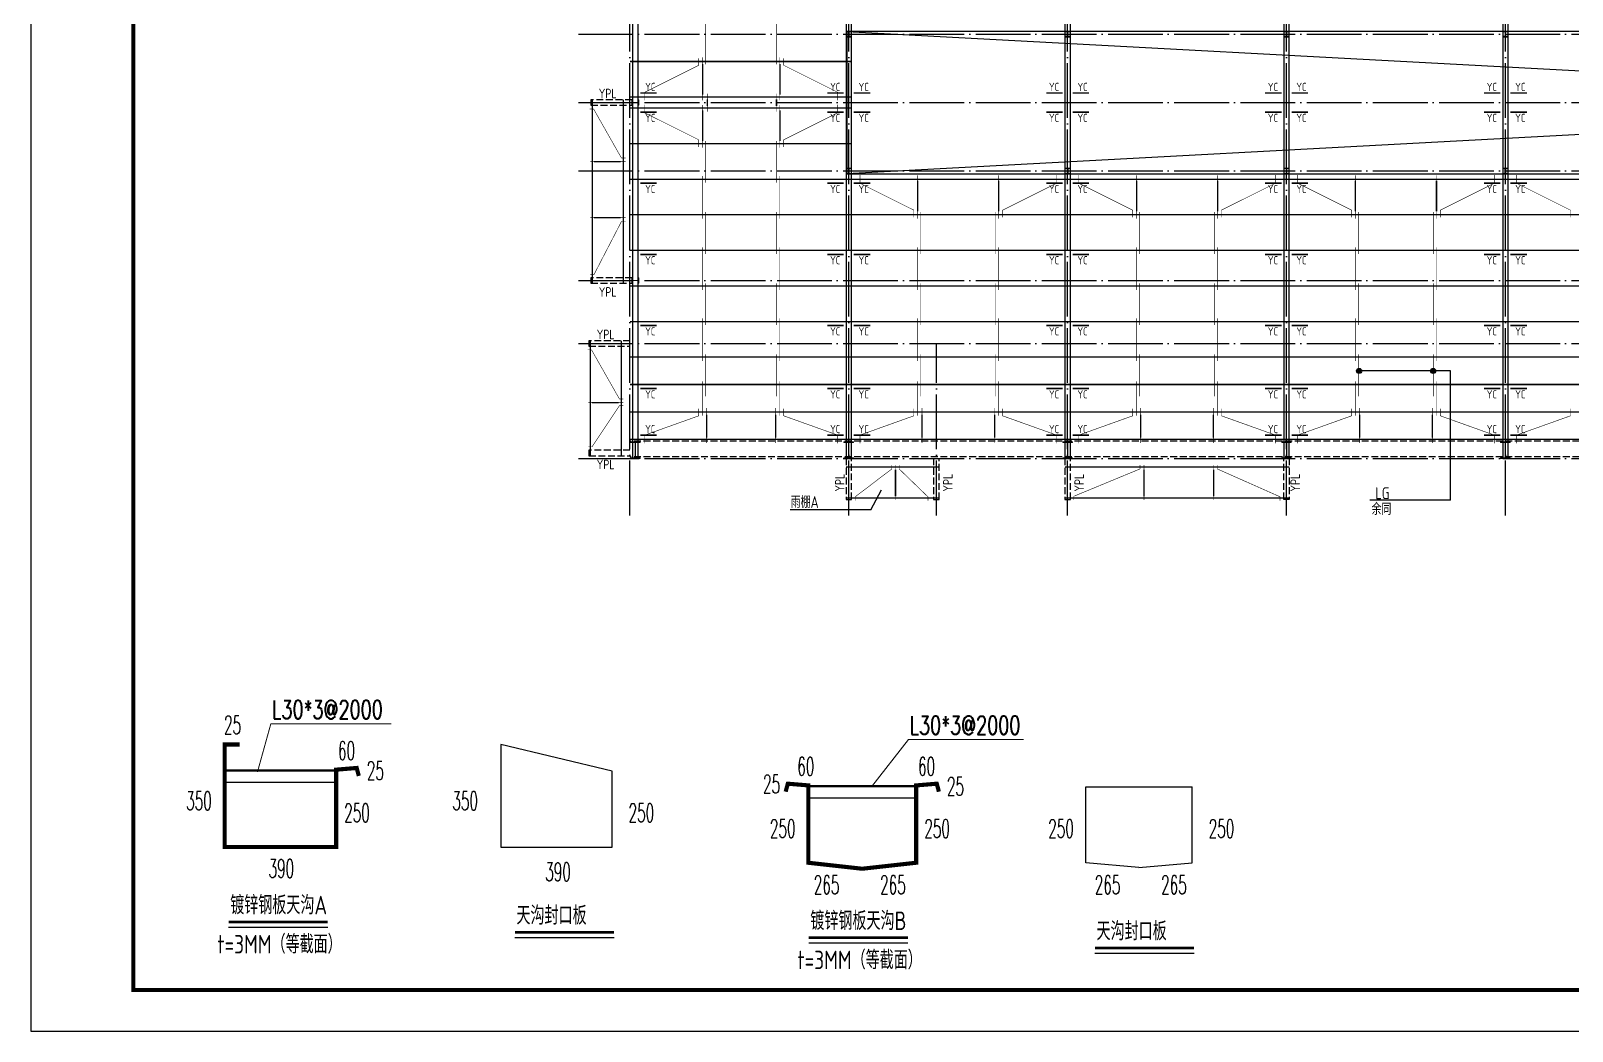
# Model space of a CAD drawing. Extents: x 19118 to 566552, y -1188739 to 92943.
# Drawn here: x 77812 to 134148, y -590067 to -553524 of the extents above; entities that cross this region are included whole.
import ezdxf

# ---------------------------------------------------------------- set-up
doc = ezdxf.new("R2010")
doc.units = 0
doc.header["$LTSCALE"] = 1000
doc.header["$MEASUREMENT"] = 0
doc.linetypes.add('DASH', pattern=[0.35, 0.25, -0.1])
doc.linetypes.add('DOTE', pattern=[2.42, 2, -0.2, 0.02, -0.2])
doc.layers.get('0').update_dxf_attribs({"linetype": 'CONTINUOUS'})
for name, color, linetype in [('10014', 2, 'CONTINUOUS'), ('AXIS', 3, 'CONTINUOUS'), ('D', 4, 'CONTINUOUS'), ('DOTE', 9, 'DOTE'), ('PUB_DIM', 3, 'CONTINUOUS'), ('PUB_TEXT', 7, 'CONTINUOUS'), ('PUB_TITLE', 4, 'CONTINUOUS'), ('TC', 151, 'CONTINUOUS'), ('TEXT', 7, 'CONTINUOUS'), ('WALL', 6, 'CONTINUOUS'), ('卫浴', 7, 'CONTINUOUS'), ('屋面隅撑', 1, 'CONTINUOUS'), ('构件号', 1, 'CONTINUOUS'), ('梁', 4, 'DASH'), ('檩条拉条', 253, 'CONTINUOUS'), ('钢柱', 3, 'CONTINUOUS')]:
    doc.layers.add(name, color=color, linetype=linetype)
for name, color, linetype, lineweight in [('柱_主零件_实线', 51, 'CONTINUOUS', 18), ('螺栓孔标注', 9, 'CONTINUOUS', 18), ('钢架', 63, 'CONTINUOUS', 25)]:
    doc.layers.add(name, color=color, linetype=linetype, lineweight=lineweight)
doc.styles.add('_HZTXT', font='atssdeng.shx', dxfattribs={"width": 0.8, "bigfont": 'atssdchn.shx'})
doc.styles.add('DIM_FONT', font='SIMPLEX.shx', dxfattribs={"width": 0.8})
doc.styles.add('TSSD_Rein', font='atssdeng.shx', dxfattribs={"width": 0.7, "bigfont": 'atssdchn.shx'})

msp = doc.modelspace()

# ---------------------------------------------------------------- hatches: boundary and pattern name
at = {"layer": 'PUB_DIM'}
for points in [[(126455.12, -565948.17, -1), (126267.41, -565948.17, -1)], [(129157.63, -565948.17, -1), (128969.92, -565948.17, -1)]]:
    msp.add_hatch(color=256, dxfattribs=at).paths.add_polyline_path(points)

# ---------------------------------------------------------------- linework, layer by layer
for p, q in [((116370.32, -583914.42), (116370.32, -581146.61)), ((116370.32, -581146.61), (120260.18, -581146.61)), ((120260.18, -583914.42), (120260.18, -581146.61)), ((118315.25, -584092.29), (116370.32, -583914.42)), ((118315.25, -584092.29), (120260.18, -583914.42)), ((88665.55, -586276.53), (85041.73, -586276.53)), ((99127.81, -586654.16), (95503.99, -586654.16)), ((109868.4, -586851.08), (106244.59, -586851.08)), ((120330.66, -587228.71), (116706.84, -587228.71))]:
    msp.add_line(p, q)
msp.add_lwpolyline([(195783.4, -553543.77), (107633.4, -553543.77), (107633.4, -558743.77), (195783.4, -558743.77)], close=True)
msp.add_lwpolyline([(94985.51, -579596.3), (94985.51, -583339.87), (99057.33, -583339.87), (99057.33, -580572.07), (94985.51, -579596.3)])
at = {"layer": '10014', "const_width": 50}
for points in [[(107808.4, -554643.77), (99708.4, -554643.77)], [(98338.14, -556043.77), (98338.14, -562743.77)], [(99469.92, -556043.77), (99469.92, -562743.77)], [(107808.4, -555943.77), (99708.4, -555943.77)], [(107808.4, -556343.77), (99708.4, -556343.77)], [(107808.4, -557643.77), (99708.4, -557643.77)], [(203708.4, -558943.77), (99708.4, -558943.77)], [(203708.4, -560243.77), (99708.4, -560243.77)], [(203708.4, -561543.77), (99708.4, -561543.77)], [(203708.4, -562843.77), (99708.4, -562843.77)], [(203708.4, -564143.77), (99708.4, -564143.77)], [(98263.14, -564843.77), (98263.14, -569043.77)], [(99394.91, -564843.77), (99394.91, -569043.77)], [(203708.4, -565443.77), (99708.4, -565443.77)], [(203708.4, -566443.77), (99708.4, -566443.77)], [(203708.4, -567443.77), (99708.4, -567443.77)], [(203708.4, -568443.77), (99708.4, -568443.77)], [(107608.4, -569457.25), (111008.4, -569457.25)], [(123808.4, -569457.25), (115608.4, -569457.25)], [(107608.4, -570589.03), (111008.4, -570589.03)], [(123808.4, -570589.03), (115608.4, -570589.03)]]:
    msp.add_lwpolyline(points, dxfattribs=at)
at = {"layer": 'D', "linetype": 'DASH'}
for p, q in [((203708.4, -568510.75), (99708.4, -568510.75)), ((203708.4, -569091.7), (99708.4, -569091.7))]:
    msp.add_line(p, q, dxfattribs=at)
at = {"layer": 'DOTE', "color": 8}
for p, q in [((99708.4, -571223.8), (99708.4, -515716.73)), ((107708.4, -571223.8), (107708.4, -515716.73)), ((115708.4, -571223.8), (115708.4, -515716.73)), ((123708.4, -571223.8), (123708.4, -515716.73)), ((131708.4, -571223.8), (131708.4, -515716.73)), ((97826.88, -553643.77), (206364.14, -553643.77)), ((97826.88, -556143.77), (206364.14, -556143.77)), ((97826.88, -558643.77), (206364.14, -558643.77)), ((97826.88, -562643.77), (206364.14, -562643.77)), ((97826.88, -564943.77), (206364.14, -564943.77)), ((110908.4, -571223.8), (110908.4, -564943.77)), ((97826.88, -569143.77), (206364.14, -569143.77))]:
    msp.add_line(p, q, dxfattribs=at)
at = {"layer": 'PUB_DIM'}
for p, q in [((129705.15, -565948.17), (126291.02, -565948.17)), ((129705.15, -570674.71), (129705.15, -565948.17)), ((129705.15, -570674.71), (126756.28, -570674.71)), ((108512.99, -571019.72), (105564.12, -571019.72))]:
    msp.add_line(p, q, dxfattribs=at)
msp.add_lwpolyline([(108512.99, -571019.72), (108902.33, -570293.06)], dxfattribs=at)
for centre in [(126361.26, -565948.17), (129063.78, -565948.17)]:
    msp.add_circle(centre, 93.85, dxfattribs=at)
at = {"layer": 'PUB_TITLE'}
msp.add_lwpolyline([(77811.65, -590066.61), (235461.65, -590066.61), (235461.65, -500966.61), (77811.65, -500966.61)], close=True, dxfattribs=at)
at = {"layer": 'PUB_TITLE', "const_width": 150}
msp.add_lwpolyline([(81561.65, -588566.61), (233961.65, -588566.61), (233961.65, -502466.61), (81561.65, -502466.61)], close=True, dxfattribs=at)
at = {"layer": 'WALL'}
for p, q in [((107633.4, -553543.77), (151080.04, -555872.28)), ((151080.04, -556415.25), (107633.4, -558743.77))]:
    msp.add_line(p, q, dxfattribs=at)
at = {"layer": '卫浴'}
for p, q in [((88920.44, -580527.07), (84848.62, -580527.07)), ((88920.44, -580572.07), (84848.62, -580572.07)), ((88920.44, -580977.07), (84848.62, -580977.07)), ((110123.29, -581101.61), (106230.57, -581101.61)), ((110123.29, -581146.61), (106230.57, -581146.61)), ((110123.29, -581551.61), (106230.57, -581551.61))]:
    msp.add_line(p, q, dxfattribs=at)
at = {"layer": '卫浴', "const_width": 150.75}
for points in [[(85442.43, -579596.3), (84898.46, -579596.3), (84898.46, -583339.87), (88970.28, -583339.87), (88970.28, -580514.79), (89721.43, -580452.21), (89799.54, -580743.42)], [(105401.31, -581317.96), (105479.42, -581026.76), (106230.57, -581089.34), (106230.57, -583914.42), (108201.85, -584133.47), (110173.14, -583914.42), (110173.14, -581089.34), (110924.28, -581026.76), (111002.39, -581317.96)]]:
    msp.add_lwpolyline(points, dxfattribs=at)
at = {"layer": '屋面隅撑', "const_width": 60}
for points in [[(100691.33, -555794.93), (100091.33, -555794.93)], [(106925.47, -555794.93), (107525.47, -555794.93)], [(108491.33, -555794.93), (107891.33, -555794.93)], [(114925.47, -555794.93), (115525.47, -555794.93)], [(116491.33, -555794.93), (115891.33, -555794.93)], [(122925.47, -555794.93), (123525.47, -555794.93)], [(124491.33, -555794.93), (123891.33, -555794.93)], [(130925.47, -555794.93), (131525.47, -555794.93)], [(132491.33, -555794.93), (131891.33, -555794.93)], [(100691.33, -556492.6), (100091.33, -556492.6)], [(106925.47, -556492.6), (107525.47, -556492.6)], [(108491.33, -556492.6), (107891.33, -556492.6)], [(114925.47, -556492.6), (115525.47, -556492.6)], [(116491.33, -556492.6), (115891.33, -556492.6)], [(122925.47, -556492.6), (123525.47, -556492.6)], [(124491.33, -556492.6), (123891.33, -556492.6)], [(130925.47, -556492.6), (131525.47, -556492.6)], [(132491.33, -556492.6), (131891.33, -556492.6)], [(100691.33, -559092.6), (100091.33, -559092.6)], [(106925.47, -559092.6), (107525.47, -559092.6)], [(108491.33, -559092.6), (107891.33, -559092.6)], [(114925.47, -559092.6), (115525.47, -559092.6)], [(116491.33, -559092.6), (115891.33, -559092.6)], [(122925.47, -559092.6), (123525.47, -559092.6)], [(124491.33, -559092.6), (123891.33, -559092.6)], [(130925.47, -559092.6), (131525.47, -559092.6)], [(132491.33, -559092.6), (131891.33, -559092.6)], [(100691.33, -561692.6), (100091.33, -561692.6)], [(106925.47, -561692.6), (107525.47, -561692.6)], [(108491.33, -561692.6), (107891.33, -561692.6)], [(114925.47, -561692.6), (115525.47, -561692.6)], [(116491.33, -561692.6), (115891.33, -561692.6)], [(122925.47, -561692.6), (123525.47, -561692.6)], [(124491.33, -561692.6), (123891.33, -561692.6)], [(130925.47, -561692.6), (131525.47, -561692.6)], [(132491.33, -561692.6), (131891.33, -561692.6)], [(100691.33, -564292.6), (100091.33, -564292.6)], [(106925.47, -564292.6), (107525.47, -564292.6)], [(108491.33, -564292.6), (107891.33, -564292.6)], [(114925.47, -564292.6), (115525.47, -564292.6)], [(116491.33, -564292.6), (115891.33, -564292.6)], [(122925.47, -564292.6), (123525.47, -564292.6)], [(124491.33, -564292.6), (123891.33, -564292.6)], [(130925.47, -564292.6), (131525.47, -564292.6)], [(132491.33, -564292.6), (131891.33, -564292.6)], [(100691.33, -566592.6), (100091.33, -566592.6)], [(106925.47, -566592.6), (107525.47, -566592.6)], [(108491.33, -566592.6), (107891.33, -566592.6)], [(114925.47, -566592.6), (115525.47, -566592.6)], [(116491.33, -566592.6), (115891.33, -566592.6)], [(122925.47, -566592.6), (123525.47, -566592.6)], [(124491.33, -566592.6), (123891.33, -566592.6)], [(130925.47, -566592.6), (131525.47, -566592.6)], [(132491.33, -566592.6), (131891.33, -566592.6)], [(100691.33, -568294.93), (100091.33, -568294.93)], [(106925.47, -568294.93), (107525.47, -568294.93)], [(108491.33, -568294.93), (107891.33, -568294.93)], [(114925.47, -568294.93), (115525.47, -568294.93)], [(116491.33, -568294.93), (115891.33, -568294.93)], [(122925.47, -568294.93), (123525.47, -568294.93)], [(124491.33, -568294.93), (123891.33, -568294.93)], [(130925.47, -568294.93), (131525.47, -568294.93)], [(132491.33, -568294.93), (131891.33, -568294.93)]]:
    msp.add_lwpolyline(points, dxfattribs=at)
at = {"layer": '构件号', "color": 7, "const_width": 101.76, "elevation": 0.84}
for points in [[(88664.29, -586075.99), (85041.88, -586075.99)], [(99126.55, -586453.62), (95504.13, -586453.62)], [(109867.14, -586650.54), (106244.73, -586650.54)], [(120329.4, -587028.17), (116706.99, -587028.17)]]:
    msp.add_lwpolyline(points, dxfattribs=at)
at = {"layer": '柱_主零件_实线', "ltscale": 20}
for p, q in [((99797.4, -556043.76), (99783.4, -556043.76)), ((99783.4, -556043.76), (99783.4, -556243.77)), ((99797.4, -556243.77), (99797.4, -556043.76)), ((100019.4, -556043.76), (100019.4, -556243.77)), ((100033.4, -556043.76), (100019.4, -556043.76)), ((100033.4, -556243.77), (100033.4, -556043.76)), ((99783.4, -556243.77), (99797.4, -556243.77)), ((100019.4, -556138.76), (99797.4, -556138.76)), ((99797.4, -556148.77), (100019.4, -556148.77)), ((100019.4, -556243.77), (100033.4, -556243.77)), ((99797.4, -562543.76), (99783.4, -562543.76)), ((99783.4, -562543.76), (99783.4, -562743.77)), ((99783.4, -562743.77), (99797.4, -562743.77)), ((99797.4, -562743.77), (99797.4, -562543.76)), ((100019.4, -562638.76), (99797.4, -562638.76)), ((99797.4, -562648.77), (100019.4, -562648.77)), ((100019.4, -562543.76), (100019.4, -562743.77)), ((100033.4, -562543.76), (100019.4, -562543.76)), ((100019.4, -562743.77), (100033.4, -562743.77)), ((100033.4, -562743.77), (100033.4, -562543.76)), ((100083.4, -568543.75), (99733.4, -568543.75)), ((99733.4, -568543.75), (99733.4, -568563.75)), ((99733.4, -568563.75), (100083.4, -568563.75)), ((99901.4, -568563.75), (99901.4, -569123.75)), ((99915.4, -569123.75), (99915.4, -568563.75)), ((100083.4, -568563.75), (100083.4, -568543.75)), ((107883.4, -568543.75), (107533.4, -568543.75)), ((107533.4, -568543.75), (107533.4, -568563.75)), ((107533.4, -568563.75), (107883.4, -568563.75)), ((107701.4, -568563.75), (107701.4, -569123.75)), ((107715.4, -569123.75), (107715.4, -568563.75)), ((107883.4, -568563.75), (107883.4, -568543.75)), ((115883.4, -568543.75), (115533.4, -568543.75)), ((115533.4, -568543.75), (115533.4, -568563.75)), ((115533.4, -568563.75), (115883.4, -568563.75)), ((115701.4, -568563.75), (115701.4, -569123.75)), ((115715.4, -569123.75), (115715.4, -568563.75)), ((115883.4, -568563.75), (115883.4, -568543.75)), ((123883.4, -568543.75), (123533.4, -568543.75)), ((123533.4, -568543.75), (123533.4, -568563.75)), ((123533.4, -568563.75), (123883.4, -568563.75)), ((123701.4, -568563.75), (123701.4, -569123.75)), ((123715.4, -569123.75), (123715.4, -568563.75)), ((123883.4, -568563.75), (123883.4, -568543.75)), ((131883.4, -568543.75), (131533.4, -568543.75)), ((131533.4, -568543.75), (131533.4, -568563.75)), ((131533.4, -568563.75), (131883.4, -568563.75)), ((131701.4, -568563.75), (131701.4, -569123.75)), ((131715.4, -569123.75), (131715.4, -568563.75)), ((131883.4, -568563.75), (131883.4, -568543.75)), ((99733.4, -569123.75), (99733.4, -569143.75)), ((100083.4, -569123.75), (99733.4, -569123.75)), ((99733.4, -569143.75), (100083.4, -569143.75)), ((100083.4, -569143.75), (100083.4, -569123.75)), ((107533.4, -569123.75), (107533.4, -569143.75)), ((107883.4, -569123.75), (107533.4, -569123.75)), ((107533.4, -569143.75), (107883.4, -569143.75)), ((107883.4, -569143.75), (107883.4, -569123.75)), ((115533.4, -569123.75), (115533.4, -569143.75)), ((115883.4, -569123.75), (115533.4, -569123.75)), ((115533.4, -569143.75), (115883.4, -569143.75)), ((115883.4, -569143.75), (115883.4, -569123.75)), ((123533.4, -569123.75), (123533.4, -569143.75)), ((123883.4, -569123.75), (123533.4, -569123.75)), ((123533.4, -569143.75), (123883.4, -569143.75)), ((123883.4, -569143.75), (123883.4, -569123.75)), ((131533.4, -569123.75), (131533.4, -569143.75)), ((131883.4, -569123.75), (131533.4, -569123.75)), ((131533.4, -569143.75), (131883.4, -569143.75)), ((131883.4, -569143.75), (131883.4, -569123.75))]:
    msp.add_line(p, q, dxfattribs=at)
at = {"layer": '梁'}
for points in [[(99783.4, -556043.77), (98283.4, -556043.77), (98283.4, -556243.77), (99783.4, -556243.77)], [(99783.4, -562543.77), (98283.4, -562543.77), (98283.4, -562743.77), (99783.4, -562743.77)], [(99708.4, -564843.77), (98208.4, -564843.77), (98208.4, -565043.77), (99708.4, -565043.77)], [(99708.4, -568843.77), (98208.4, -568843.77), (98208.4, -569043.77), (99708.4, -569043.77)], [(107608.4, -569143.77), (107608.4, -570643.77), (107808.4, -570643.77), (107808.4, -569143.77)], [(110808.4, -569143.77), (110808.4, -570643.77), (111008.4, -570643.77), (111008.4, -569143.77)], [(115608.4, -569143.77), (115608.4, -570643.77), (115808.4, -570643.77), (115808.4, -569143.77)], [(123808.4, -569143.77), (123808.4, -570643.77), (123608.4, -570643.77), (123608.4, -569143.77)]]:
    msp.add_lwpolyline(points, dxfattribs=at)
at = {"layer": '檩条拉条', "color": 1}
for points, const_width in [([(102473.94, -553214.99), (102473.94, -554744.36)], 20), ([(105072.88, -553214.99), (105072.88, -554744.36)], 20), ([(100254.26, -556064.04), (100254.26, -555766.86), (102223.29, -554783.39), (102223.29, -554525.66)], 20), ([(102364.92, -555854.92), (102364.92, -554738.78)], 50), ([(102364.92, -556056.61), (102364.92, -554497.65)], 20), ([(105189.99, -555854.92), (105189.99, -554738.78)], 50), ([(105189.99, -556056.61), (105189.99, -554497.65)], 20), ([(107300.64, -556064.04), (107300.64, -555766.86), (105331.61, -554783.39), (105331.61, -554525.66)], 20), ([(102538.72, -556022.94), (102538.72, -556274.1)], 50), ([(102538.72, -555821.25), (102538.72, -556478.69)], 20), ([(105065.79, -556022.94), (105065.79, -556274.1)], 50), ([(105065.79, -555821.25), (105065.79, -556478.69)], 20), ([(98240.32, -556379.11), (98381.11, -556379.11), (99400.38, -558172.52), (99547.23, -558172.52)], 20), ([(100254.26, -556223.49), (100254.26, -556520.67), (102223.29, -557504.14), (102223.29, -557761.87)], 20), ([(102364.92, -556432.61), (102364.92, -557548.75)], 50), ([(102364.92, -556230.92), (102364.92, -557789.88)], 20), ([(105189.99, -556432.61), (105189.99, -557548.75)], 50), ([(105189.99, -556230.92), (105189.99, -557789.88)], 20), ([(107300.64, -556223.49), (107300.64, -556520.67), (105331.61, -557504.14), (105331.61, -557761.87)], 20), ([(102473.94, -559072.54), (102473.94, -557543.17)], 20), ([(105072.88, -559072.54), (105072.88, -557543.17)], 20), ([(99548.9, -558305.2), (98259.92, -558305.2)], 20), ([(98397.38, -558305.2), (99368.41, -558305.2)], 50), ([(102364.92, -558830.92), (102364.92, -560389.88)], 20), ([(105189.99, -558830.92), (105189.99, -560389.88)], 20), ([(108116.15, -558792.98), (108116.15, -559090.16), (110085.18, -560073.64), (110085.18, -560331.37)], 20), ([(110226.8, -558800.42), (110226.8, -560359.37)], 20), ([(110226.8, -558830.92), (110226.8, -560389.88)], 20), ([(113189.99, -558800.42), (113189.99, -560359.37)], 20), ([(113189.99, -558830.92), (113189.99, -560389.88)], 20), ([(115300.64, -558792.98), (115300.64, -559090.16), (113331.61, -560073.64), (113331.61, -560331.37)], 20), ([(116116.15, -558792.98), (116116.15, -559090.16), (118085.18, -560073.64), (118085.18, -560331.37)], 20), ([(118226.8, -558800.42), (118226.8, -560359.37)], 20), ([(118226.8, -558830.92), (118226.8, -560389.88)], 20), ([(121189.99, -558800.42), (121189.99, -560359.37)], 20), ([(121189.99, -558830.92), (121189.99, -560389.88)], 20), ([(123300.64, -558792.98), (123300.64, -559090.16), (121331.61, -560073.64), (121331.61, -560331.37)], 20), ([(124116.15, -558792.98), (124116.15, -559090.16), (126085.18, -560073.64), (126085.18, -560331.37)], 20), ([(126226.8, -558800.42), (126226.8, -560359.37)], 20), ([(126226.8, -558830.92), (126226.8, -560389.88)], 20), ([(129189.99, -558800.42), (129189.99, -560359.37)], 20), ([(129189.99, -558830.92), (129189.99, -560389.88)], 20), ([(131300.64, -558792.98), (131300.64, -559090.16), (129331.61, -560073.64), (129331.61, -560331.37)], 20), ([(132116.15, -558792.98), (132116.15, -559090.16), (134085.18, -560073.64), (134085.18, -560331.37)], 20), ([(110226.8, -559002.11), (110226.8, -560118.24)], 50), ([(113189.99, -559002.11), (113189.99, -560118.24)], 50), ([(118226.8, -559002.11), (118226.8, -560118.24)], 50), ([(121189.99, -559002.11), (121189.99, -560118.24)], 50), ([(126226.8, -559002.11), (126226.8, -560118.24)], 50), ([(129189.99, -559002.11), (129189.99, -560118.24)], 50), ([(98259.19, -562419.2), (98399.98, -562419.2), (99400.38, -560488.12), (99547.23, -560488.12)], 20), ([(99548.9, -560346.01), (98259.92, -560346.01)], 20), ([(98397.38, -560346.01), (99368.41, -560346.01)], 50), ([(102473.94, -561672.54), (102473.94, -560143.17)], 20), ([(105072.88, -561672.54), (105072.88, -560143.17)], 20), ([(110343.91, -561672.54), (110343.91, -560143.17)], 20), ([(113072.88, -561672.54), (113072.88, -560143.17)], 20), ([(118343.91, -561672.54), (118343.91, -560143.17)], 20), ([(121072.88, -561672.54), (121072.88, -560143.17)], 20), ([(126343.91, -561672.54), (126343.91, -560143.17)], 20), ([(129072.88, -561672.54), (129072.88, -560143.17)], 20), ([(102364.92, -561430.92), (102364.92, -562989.88)], 20), ([(105189.99, -561430.92), (105189.99, -562989.88)], 20), ([(110226.8, -561430.92), (110226.8, -562989.88)], 20), ([(113189.99, -561430.92), (113189.99, -562989.88)], 20), ([(118226.8, -561430.92), (118226.8, -562989.88)], 20), ([(121189.99, -561430.92), (121189.99, -562989.88)], 20), ([(126226.8, -561430.92), (126226.8, -562989.88)], 20), ([(129189.99, -561430.92), (129189.99, -562989.88)], 20), ([(102473.94, -564272.54), (102473.94, -562743.17)], 20), ([(105072.88, -564272.54), (105072.88, -562743.17)], 20), ([(110343.91, -564272.54), (110343.91, -562743.17)], 20), ([(113072.88, -564272.54), (113072.88, -562743.17)], 20), ([(118343.91, -564272.54), (118343.91, -562743.17)], 20), ([(121072.88, -564272.54), (121072.88, -562743.17)], 20), ([(126343.91, -564272.54), (126343.91, -562743.17)], 20), ([(129072.88, -564272.54), (129072.88, -562743.17)], 20), ([(102364.92, -564030.92), (102364.92, -565589.88)], 20), ([(105189.99, -564030.92), (105189.99, -565589.88)], 20), ([(110226.8, -564030.92), (110226.8, -565589.88)], 20), ([(113189.99, -564030.92), (113189.99, -565589.88)], 20), ([(118226.8, -564030.92), (118226.8, -565589.88)], 20), ([(121189.99, -564030.92), (121189.99, -565589.88)], 20), ([(126226.8, -564030.92), (126226.8, -565589.88)], 20), ([(129189.99, -564030.92), (129189.99, -565589.88)], 20), ([(98165.32, -565179.11), (98306.11, -565179.11), (99325.37, -566972.52), (99472.22, -566972.52)], 20), ([(102473.94, -566872.54), (102473.94, -565343.17)], 20), ([(105072.88, -566872.54), (105072.88, -565343.17)], 20), ([(110343.91, -566872.54), (110343.91, -565343.17)], 20), ([(113072.88, -566872.54), (113072.88, -565343.17)], 20), ([(118343.91, -566872.54), (118343.91, -565343.17)], 20), ([(121072.88, -566872.54), (121072.88, -565343.17)], 20), ([(126343.91, -566872.54), (126343.91, -565343.17)], 20), ([(129072.88, -566872.54), (129072.88, -565343.17)], 20), ([(102364.92, -566330.92), (102364.92, -567586.56)], 20), ([(105189.99, -566330.92), (105189.99, -567586.56)], 20), ([(110226.8, -566330.92), (110226.8, -567586.56)], 20), ([(113189.99, -566330.92), (113189.99, -567586.56)], 20), ([(118226.8, -566330.92), (118226.8, -567586.56)], 20), ([(121189.99, -566330.92), (121189.99, -567586.56)], 20), ([(126226.8, -566330.92), (126226.8, -567586.56)], 20), ([(129189.99, -566330.92), (129189.99, -567586.56)], 20), ([(98184.19, -568719.2), (98324.98, -568719.2), (99325.37, -567220.03), (99472.22, -567220.03)], 20), ([(99473.9, -567105.19), (98184.92, -567105.19)], 20), ([(98322.38, -567105.19), (99293.41, -567105.19)], 50), ([(102516, -568581.63), (102516, -567302.33)], 20), ([(105036.19, -568581.63), (105036.19, -567302.33)], 20), ([(110380.6, -568581.63), (110380.6, -567302.33)], 20), ([(113036.19, -568581.63), (113036.19, -567302.33)], 20), ([(118380.6, -568581.63), (118380.6, -567302.33)], 20), ([(121036.19, -568581.63), (121036.19, -567302.33)], 20), ([(126380.6, -568581.63), (126380.6, -567302.33)], 20), ([(129036.19, -568581.63), (129036.19, -567302.33)], 20), ([(100254.26, -568589.06), (100254.26, -568291.88), (102223.29, -567588.07), (102223.29, -567330.34)], 20), ([(102516, -568379.94), (102516, -567543.46)], 50), ([(105036.19, -568379.94), (105036.19, -567543.46)], 50), ([(107300.64, -568589.06), (107300.64, -568291.88), (105331.61, -567588.07), (105331.61, -567330.34)], 20), ([(108116.15, -568589.06), (108116.15, -568291.88), (110085.18, -567588.07), (110085.18, -567330.34)], 20), ([(110380.6, -568379.94), (110380.6, -567543.46)], 50), ([(113036.19, -568379.94), (113036.19, -567543.46)], 50), ([(115300.64, -568589.06), (115300.64, -568291.88), (113331.61, -567588.07), (113331.61, -567330.34)], 20), ([(116116.15, -568589.06), (116116.15, -568291.88), (118085.18, -567588.07), (118085.18, -567330.34)], 20), ([(118380.6, -568379.94), (118380.6, -567543.46)], 50), ([(121036.19, -568379.94), (121036.19, -567543.46)], 50), ([(123300.64, -568589.06), (123300.64, -568291.88), (121331.61, -567588.07), (121331.61, -567330.34)], 20), ([(124116.15, -568589.06), (124116.15, -568291.88), (126085.18, -567588.07), (126085.18, -567330.34)], 20), ([(126380.6, -568379.94), (126380.6, -567543.46)], 50), ([(129036.19, -568379.94), (129036.19, -567543.46)], 50), ([(131300.64, -568589.06), (131300.64, -568291.88), (129331.61, -567588.07), (129331.61, -567330.34)], 20), ([(132116.15, -568589.06), (132116.15, -568291.88), (134085.18, -567588.07), (134085.18, -567330.34)], 20), ([(107943.74, -570686.85), (107943.74, -570546.05), (109282.46, -569526.79), (109282.46, -569379.94)], 20), ([(109415.19, -570529.78), (109415.19, -569558.76)], 50), ([(109415.19, -569378.26), (109415.19, -570667.25)], 20), ([(110600.23, -570686.85), (110600.23, -570546.05), (109547.93, -569526.79), (109547.93, -569379.94)], 20), ([(115932.96, -570667.97), (115932.96, -570527.18), (118355.49, -569526.79), (118355.49, -569379.94)], 20), ([(118497.6, -570529.78), (118497.6, -569558.76)], 50), ([(118497.6, -569378.26), (118497.6, -570667.25)], 20), ([(121040.27, -570529.78), (121040.27, -569558.76)], 50), ([(121040.27, -569378.26), (121040.27, -570667.25)], 20), ([(123473.05, -570686.85), (123473.05, -570546.05), (121172.94, -569526.79), (121172.94, -569379.94)], 20)]:
    msp.add_lwpolyline(points, dxfattribs=dict(at, const_width=const_width))
at = {"layer": '螺栓孔标注'}
for p, q in [((86091.95, -580597.31, -346.36), (86589.23, -578837.43, -1471.36)), ((86589.23, -578837.43, -1471.36), (90986.89, -578837.43, -1471.36)), ((108540.12, -581146.61), (109892.62, -579411.98, -1471.36)), ((109892.62, -579411.98, -1471.36), (114091.51, -579411.98, -1471.36))]:
    msp.add_line(p, q, dxfattribs=at)
at = {"layer": '钢架'}
for points in [[(100008.4, -569143.77), (100008.4, -517143.77), (99808.4, -517143.77), (99808.4, -569143.77), (100008.4, -569143.77)], [(107808.4, -569143.77), (107808.4, -517143.77), (107608.4, -517143.77), (107608.4, -569143.77), (107808.4, -569143.77)], [(115808.4, -569143.77), (115808.4, -517143.77), (115608.4, -517143.77), (115608.4, -569143.77), (115808.4, -569143.77)], [(123808.4, -569143.77), (123808.4, -517143.77), (123608.4, -517143.77), (123608.4, -569143.77), (123808.4, -569143.77)], [(131808.4, -569143.77), (131808.4, -517143.77), (131608.4, -517143.77), (131608.4, -569143.77), (131808.4, -569143.77)]]:
    msp.add_lwpolyline(points, dxfattribs=at)
at = {"layer": '钢柱'}
for points in [[(107783.4, -553543.77), (107633.4, -553543.77), (107633.4, -553553.77), (107704.4, -553553.77), (107704.4, -553733.77), (107633.4, -553733.77), (107633.4, -553743.77), (107783.4, -553743.77), (107783.4, -553733.77), (107712.4, -553733.77), (107712.4, -553553.77), (107783.4, -553553.77), (107783.4, -553543.77)], [(115783.4, -553543.77), (115633.4, -553543.77), (115633.4, -553553.77), (115704.4, -553553.77), (115704.4, -553733.77), (115633.4, -553733.77), (115633.4, -553743.77), (115783.4, -553743.77), (115783.4, -553733.77), (115712.4, -553733.77), (115712.4, -553553.77), (115783.4, -553553.77), (115783.4, -553543.77)], [(123783.4, -553543.77), (123633.4, -553543.77), (123633.4, -553553.77), (123704.4, -553553.77), (123704.4, -553733.77), (123633.4, -553733.77), (123633.4, -553743.77), (123783.4, -553743.77), (123783.4, -553733.77), (123712.4, -553733.77), (123712.4, -553553.77), (123783.4, -553553.77), (123783.4, -553543.77)], [(131783.4, -553543.77), (131633.4, -553543.77), (131633.4, -553553.77), (131704.4, -553553.77), (131704.4, -553733.77), (131633.4, -553733.77), (131633.4, -553743.77), (131783.4, -553743.77), (131783.4, -553733.77), (131712.4, -553733.77), (131712.4, -553553.77), (131783.4, -553553.77), (131783.4, -553543.77)], [(107783.4, -558743.77), (107633.4, -558743.77), (107633.4, -558733.77), (107704.4, -558733.77), (107704.4, -558553.77), (107633.4, -558553.77), (107633.4, -558543.77), (107783.4, -558543.77), (107783.4, -558553.77), (107712.4, -558553.77), (107712.4, -558733.77), (107783.4, -558733.77), (107783.4, -558743.77)], [(115783.4, -558743.77), (115633.4, -558743.77), (115633.4, -558733.77), (115704.4, -558733.77), (115704.4, -558553.77), (115633.4, -558553.77), (115633.4, -558543.77), (115783.4, -558543.77), (115783.4, -558553.77), (115712.4, -558553.77), (115712.4, -558733.77), (115783.4, -558733.77), (115783.4, -558743.77)], [(123783.4, -558743.77), (123633.4, -558743.77), (123633.4, -558733.77), (123704.4, -558733.77), (123704.4, -558553.77), (123633.4, -558553.77), (123633.4, -558543.77), (123783.4, -558543.77), (123783.4, -558553.77), (123712.4, -558553.77), (123712.4, -558733.77), (123783.4, -558733.77), (123783.4, -558743.77)], [(131783.4, -558743.77), (131633.4, -558743.77), (131633.4, -558733.77), (131704.4, -558733.77), (131704.4, -558553.77), (131633.4, -558553.77), (131633.4, -558543.77), (131783.4, -558543.77), (131783.4, -558553.77), (131712.4, -558553.77), (131712.4, -558733.77), (131783.4, -558733.77), (131783.4, -558743.77)]]:
    msp.add_lwpolyline(points, dxfattribs=at)

# ---------------------------------------------------------------- texts
at = {"layer": 'AXIS', "style": 'TSSD_Rein', "width": 0.8}
for s, p in [('雨棚A', (105585.58, -570952.92)), ('LG', (126954.06, -570633.08)), ('余同', (126814.77, -571207.3))]:
    msp.add_text(s, height=432, dxfattribs=at).set_placement(p)
at = {"layer": 'PUB_TEXT', "style": 'TSSD_Rein', "width": 0.8}
for p in [(98570.81, -555988.54), (98570.81, -563237.76), (98495.8, -564788.53), (98495.8, -569537.76)]:
    msp.add_text('YPL', height=350, dxfattribs=at).set_placement(p)
for p in [(107553.17, -570356.36), (111502.39, -570356.36), (116302.39, -570356.36), (124200.17, -570356.36)]:
    msp.add_text('YPL', height=350, rotation=90, dxfattribs=at).set_placement(p)
at = {"layer": 'TC', "color": 7}
for s, style, width, p in [('L30*3@2000', 'DIM_FONT', 0.7, (86627.04, -578656.45, -0.84)), ('25', 'DIM_FONT', 0.539583, (84872.77, -579217.73, 1477.87)), ('L30*3@2000', 'DIM_FONT', 0.7, (109930.43, -579231, -0.84)), ('60', 'DIM_FONT', 0.539583, (89037.91, -580156.78, 1477.87)), ('25', 'DIM_FONT', 0.539583, (90093.59, -580887.82, 1477.87)), ('60', 'DIM_FONT', 0.539583, (105825.23, -580731.33, 1477.87)), ('60', 'DIM_FONT', 0.539583, (110240.77, -580731.33, 1477.87)), ('25', 'DIM_FONT', 0.539583, (104574.27, -581378.58, 1477.87)), ('25', 'DIM_FONT', 0.539583, (111296.45, -581462.37, 1477.87)), ('350', 'DIM_FONT', 0.539583, (83489.29, -581992.56, 1477.87)), ('350', 'DIM_FONT', 0.539583, (93217.9, -581992.56, 1477.87)), ('250', 'DIM_FONT', 0.539583, (89265.66, -582430.45, 1477.87)), ('250', 'DIM_FONT', 0.539583, (99659.08, -582430.45, 1477.87)), ('250', 'DIM_FONT', 0.539583, (104824.3, -583005, 1477.87)), ('250', 'DIM_FONT', 0.539583, (110468.51, -583005, 1477.87)), ('250', 'DIM_FONT', 0.539583, (114998, -583005, 1477.87)), ('250', 'DIM_FONT', 0.539583, (120861.94, -583005, 1477.87)), ('390', 'DIM_FONT', 0.539583, (86500.15, -584464.17, 1477.87)), ('390', 'DIM_FONT', 0.539583, (96614.46, -584581.68, 1477.87)), ('265', 'DIM_FONT', 0.539583, (106427.86, -585058.46, 2955.75)), ('265', 'DIM_FONT', 0.539583, (108852.68, -585058.46, 2955.75)), ('265', 'DIM_FONT', 0.539583, (116698.53, -585058.46, 2955.75)), ('265', 'DIM_FONT', 0.539583, (119123.35, -585058.46, 2955.75)), ('镀锌钢板天沟A', '_HZTXT', 0.8, (85099.02, -585797.46, 1477.87)), ('天沟封口板', '_HZTXT', 0.8, (95561.27, -586175.09, 1477.87)), ('镀锌钢板天沟B', '_HZTXT', 0.8, (106301.87, -586372.01, 1477.87)), ('天沟封口板', '_HZTXT', 0.8, (116764.13, -586749.64, 1477.87)), ('t=3MM（等截面）', '_HZTXT', 0.8, (84630.84, -587227.65, 1477.87)), ('t=3MM（等截面）', '_HZTXT', 0.8, (105833.7, -587802.2, 1477.87))]:
    msp.add_text(s, height=675, dxfattribs=dict(at, style=style, width=width)).set_placement(p)
at = {"layer": 'TEXT', "style": 'TSSD_Rein', "width": 0.8}
for p in [(100267.04, -555722.94), (107026.68, -555722.94), (108067.04, -555722.94), (115026.68, -555722.94), (116067.04, -555722.94), (123026.68, -555722.94), (124067.04, -555722.94), (131026.68, -555722.94), (132067.04, -555722.94), (100267.04, -556853.05), (107026.68, -556853.05), (108067.04, -556853.05), (115026.68, -556853.05), (116067.04, -556853.05), (123026.68, -556853.05), (124067.04, -556853.05), (131026.68, -556853.05), (132067.04, -556853.05), (100267.04, -559453.05), (107026.68, -559453.05), (108067.04, -559453.05), (115026.68, -559453.05), (116067.04, -559453.05), (123026.68, -559453.05), (124067.04, -559453.05), (131026.68, -559453.05), (132067.04, -559453.05), (100267.04, -562053.05), (107026.68, -562053.05), (108067.04, -562053.05), (115026.68, -562053.05), (116067.04, -562053.05), (123026.68, -562053.05), (124067.04, -562053.05), (131026.68, -562053.05), (132067.04, -562053.05), (100267.04, -564653.05), (107026.68, -564653.05), (108067.04, -564653.05), (115026.68, -564653.05), (116067.04, -564653.05), (123026.68, -564653.05), (124067.04, -564653.05), (131026.68, -564653.05), (132067.04, -564653.05), (100267.04, -566953.05), (107026.68, -566953.05), (108067.04, -566953.05), (115026.68, -566953.05), (116067.04, -566953.05), (123026.68, -566953.05), (124067.04, -566953.05), (131026.68, -566953.05), (132067.04, -566953.05), (100267.04, -568222.94), (107026.68, -568222.94), (108067.04, -568222.94), (115026.68, -568222.94), (116067.04, -568222.94), (123026.68, -568222.94), (124067.04, -568222.94), (131026.68, -568222.94), (132067.04, -568222.94)]:
    msp.add_text('YC', height=300, dxfattribs=at).set_placement(p)

doc.saveas('drawing.dxf')
